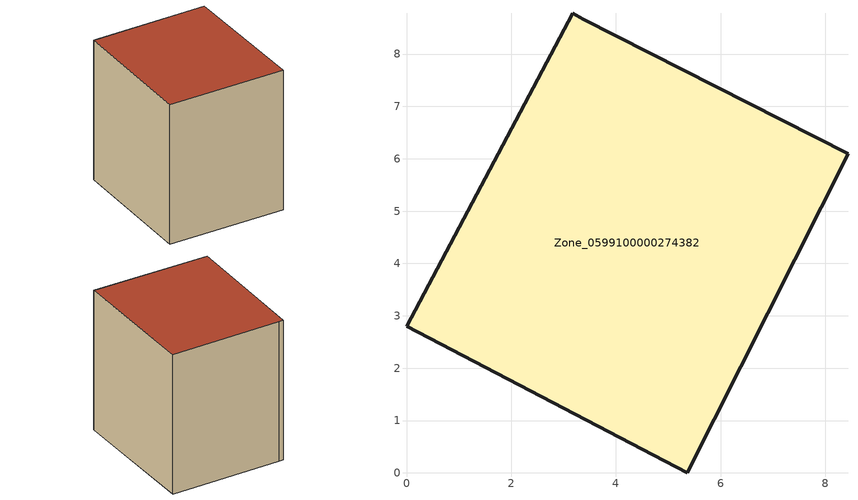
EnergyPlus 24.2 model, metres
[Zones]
Zone_0599100000274382
 floor ground (C_G): 3.38,8.67 8.43,6.1 5.36,0 0,2.8 3.18,8.78 z0.61
 wall outside (C_F): 0,2.8 5.36,0 8.43,6.1 3.38,8.67 3.18,8.78 0,2.8 z0.61:7.96
 roof outside (C_R): 8.43,6.1 3.38,8.67 3.18,8.78 0,2.8 5.36,0 z7.96
[BUILDING]
Pand.0599100000274382: North Axis=0; Terrain=City; Loads Convergence Tolerance Value=0.04; Temperature Convergence Tolerance Value=0.4; Solar Distribution=FullExterior; Maximum Number of Warmup Days=25; Minimum Number of Warmup Days=1
[Site:Location]
Rotterdam.The.Hague.AP_ZH_NLD Design_Conditions: Latitude=51.96; Longitude=4.45; Time Zone=1; Elevation=-4.5
[SITE:GROUNDTEMPERATURE:BUILDINGSURFACE]
18, 18, 18, 18, 18, 18, 18, 18, 18, 18, 18, 18
[MATERIAL] Thermal Absorptance=0.9; Solar Absorptance=0.7; Visible Absorptance=0.7
Name | Roughness | Thickness | Conductivity | Density | Specific Heat
G.TC.1946 | MediumSmooth | 0.15 | 1 | 540 | 1210
F.TC.1946 | Rough | 0.3 | 0.857143 | 1920 | 840
R.TC.1946 | MediumRough | 0.2 | 0.909091 | 1500 | 1000
[CONSTRUCTION]
C_G: G.TC.1946
C_F: F.TC.1946
C_R: R.TC.1946
[ZONE]
Zone_0599100000274382: Type=1; Multiplier=1; Ceiling Height=Autocalculate; Volume=Autocalculate; Floor Area=autocalculate; Part of Total Floor Area=Yes
[ZONEINFILTRATION:DESIGNFLOWRATE]
Infil_Zone_0599100000274382: Zone or ZoneList or Space or SpaceList=Zone_0599100000274382; Schedule=AlwaysOn; Design Flow Rate Calculation Method=Flow/Area; Flow Rate per Floor Area=0.003; Constant Term Coefficient=1; Temperature Term Coefficient=0; Velocity Term Coefficient=0; Velocity Squared Term Coefficient=0
[HVACTEMPLATE:ZONE:IDEALLOADSAIRSYSTEM]
Zone_0599100000274382: Maximum Heating Supply Air Temperature=50; Minimum Cooling Supply Air Temperature=13; Maximum Heating Supply Air Humidity Ratio=0.0156; Minimum Cooling Supply Air Humidity Ratio=0.0077; Heating Limit=NoLimit; Cooling Limit=NoLimit; Dehumidification Control Type=ConstantSensibleHeatRatio; Cooling Sensible Heat Ratio=0.7; Dehumidification Setpoint=60; Humidification Control Type=None; Humidification Setpoint=30; Outdoor Air Method=None; Outdoor Air Flow Rate per Person=0.00944; Outdoor Air Flow Rate per Zone Floor Area=0; Outdoor Air Flow Rate per Zone=0; Demand Controlled Ventilation Type=None; Outdoor Air Economizer Type=NoEconomizer; Heat Recovery Type=None; Sensible Heat Recovery Effectiveness=0.7; Latent Heat Recovery Effectiveness=0.65
[ZONECONTROL:THERMOSTAT]
ThermostatControl_Zone_0599100000274382: Zone or ZoneList=Zone_0599100000274382; Control Type Schedule=DualSetpointControlType; Control 1=Thermostat_Zone_0599100000274382; Temperature Difference Between Cutout And Setpoint=0
[THERMOSTATSETPOINT:DUALSETPOINT]
Thermostat_Zone_0599100000274382: Heating Setpoint Temperature Schedule=HeatingSetpoint_Zone_0599100000274382; Cooling Setpoint Temperature Schedule=CoolingSetpoint_Zone_0599100000274382
[SCHEDULE:COMPACT]
HeatingSetpoint_Zone_0599100000274382: Through: 12/31, For: AllDays, Until: 24:00, 21
CoolingSetpoint_Zone_0599100000274382: Through: 12/31, For: AllDays, Until: 24:00, 24
DualSetpointControlType: Through: 12/31, For: AllDays, Until: 24:00, 4
AlwaysOn: Through: 12/31, For: AllDays, Until: 24:00, 1
